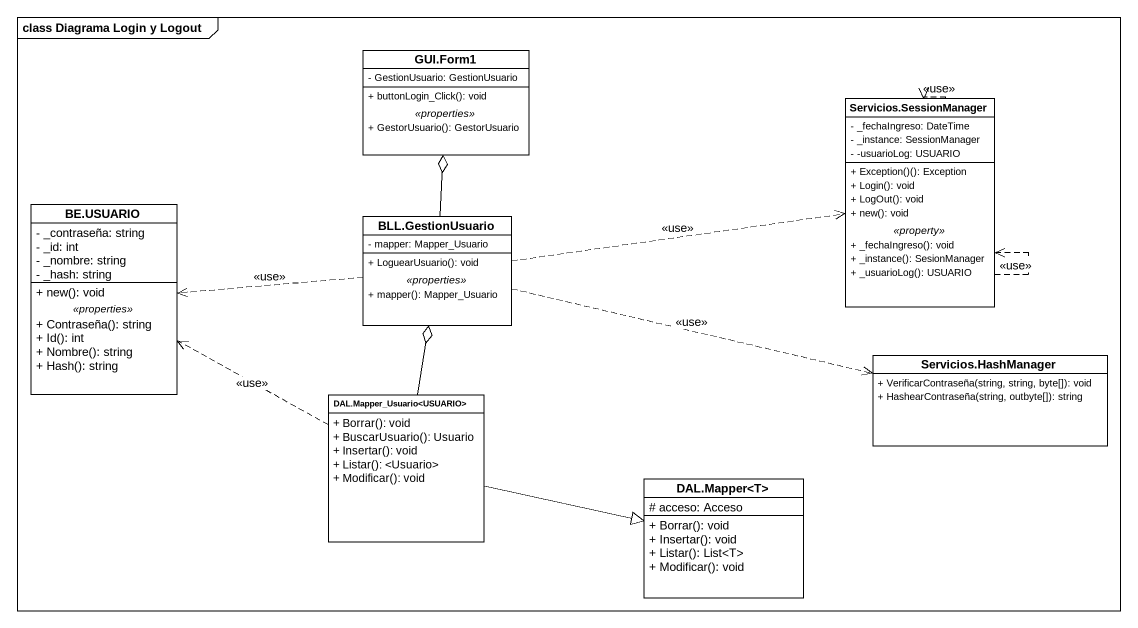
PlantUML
@startuml
mainframe class Diagrama Login y Logout
hide circle
hide empty members
skinparam classAttributeIconSize 0
class "GUI.Form1" as GUI_Form1 {
  - GestionUsuario: GestionUsuario
  --
  + buttonLogin_Click(): void
  .. <<properties>> ..
  + GestorUsuario(): GestorUsuario
}
class "Servicios.SessionManager" as Servicios_SessionManager {
  - _fechaIngreso: DateTime
  - _instance: SessionManager
  - -usuarioLog: USUARIO
  --
  + Exception()(): Exception
  + Login(): void
  + LogOut(): void
  + new(): void
  .. <<property>> ..
  + _fechaIngreso(): void
  + _instance(): SesionManager
  + _usuarioLog(): USUARIO
}
class "BE.USUARIO" as BE_USUARIO {
  - _contraseña: string
  - _id: int
  - _nombre: string
  - _hash: string
  --
  + new(): void
  .. <<properties>> ..
  + Contraseña(): string
  + Id(): int
  + Nombre(): string
  + Hash(): string
}
class "BLL.GestionUsuario" as BLL_GestionUsuario {
  - mapper: Mapper_Usuario
  --
  + LoguearUsuario(): void
  .. <<properties>> ..
  + mapper(): Mapper_Usuario
}
class "Servicios.HashManager" as Servicios_HashManager {
  + VerificarContraseña(string, string, byte[]): void
  + HashearContraseña(string, outbyte[]): string
}
class "DAL.Mapper_Usuario<USUARIO>" as DAL_Mapper_Usuario_USUARIO {
  + Borrar(): void
  + BuscarUsuario(): Usuario
  + Insertar(): void
  + Listar(): <Usuario>
  + Modificar(): void
}
class "DAL.Mapper<T>" as DAL_Mapper_T {
  # acceso: Acceso
  + Borrar(): void
  + Insertar(): void
  + Listar(): List<T>
  + Modificar(): void
}
Servicios_SessionManager ..> Servicios_SessionManager : <<use>>
Servicios_SessionManager ..> Servicios_SessionManager : <<use>>
BLL_GestionUsuario -up-o GUI_Form1
BLL_GestionUsuario .right.> Servicios_SessionManager : <<use>>
BLL_GestionUsuario .left.> BE_USUARIO : <<use>>
BLL_GestionUsuario .right.> Servicios_HashManager : <<use>>
DAL_Mapper_Usuario_USUARIO .left.> BE_USUARIO : <<use>>
DAL_Mapper_Usuario_USUARIO -up-o BLL_GestionUsuario
DAL_Mapper_Usuario_USUARIO -right-|> DAL_Mapper_T
@enduml
